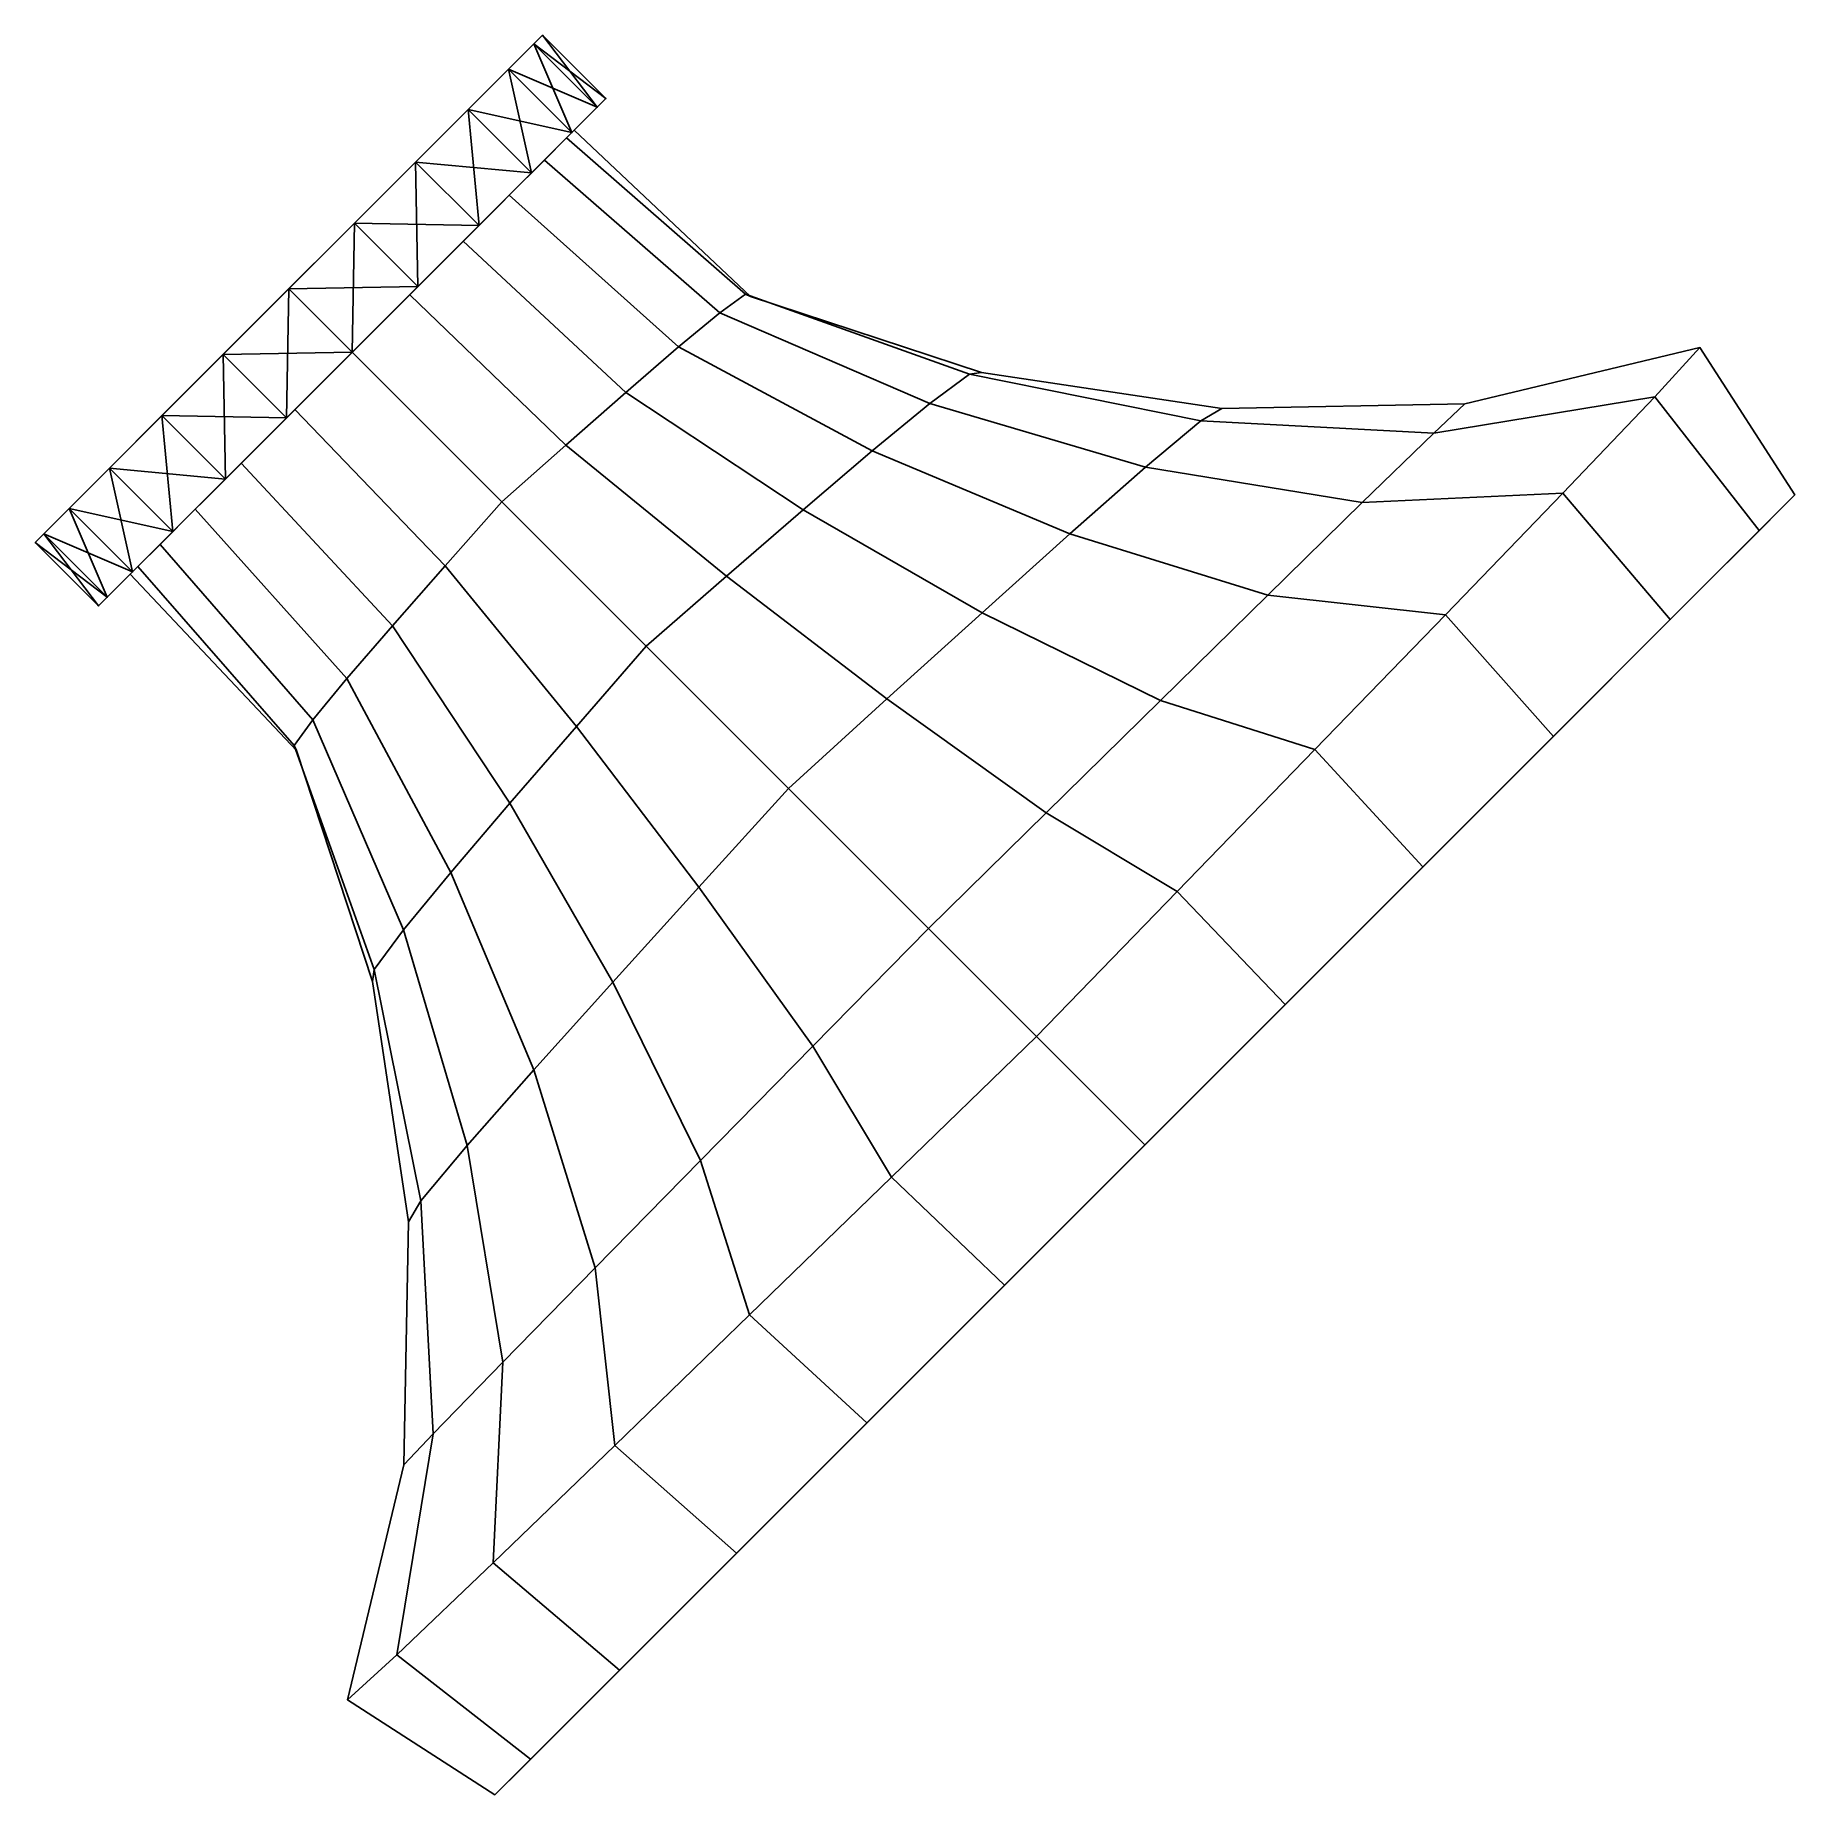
# Model space of a CAD drawing. Extents: x 71.18 to 75.1, y -76.22 to -72.3.
import ezdxf

# ---------------------------------------------------------------- set-up
doc = ezdxf.new("R2010")
doc.units = 0
doc.header["$MEASUREMENT"] = 0
doc.layers.add('HANDLES_AND_KNOBS', color=254, linetype='Continuous')

msp = doc.modelspace()

# ---------------------------------------------------------------- meshes
at = {"layer": 'HANDLES_AND_KNOBS'}
mesh = msp.add_polyface(dxfattribs=at)
corners = [(71.5969, -73.0094, 32.0132), (71.6019, -73.2873, 32.0931), (71.7383, -73.1508, 32.0132), (71.7433, -72.863, 31.9859), (71.8847, -73.0044, 31.9859), (71.7433, -72.863, 33.5859), (72.0311, -72.858, 33.5586), (71.8847, -73.0044, 33.5859), (71.5969, -73.0094, 33.5586), (71.7383, -73.1508, 33.5586), (71.4604, -73.1458, 33.4787), (71.8897, -72.7166, 33.5586), (71.8897, -72.7166, 32.0132), (71.4604, -73.1458, 32.0931), (71.6019, -73.2873, 33.4787), (72.1675, -72.7216, 33.4787), (71.4847, -73.4044, 33.3516), (72.0311, -72.858, 32.0132), (72.1675, -72.7216, 32.0931), (71.4847, -73.4044, 32.2202), (72.2847, -72.6044, 32.2202), (71.3948, -73.4943, 32.3859), (72.3746, -72.5145, 32.3859), (72.0261, -72.5802, 32.0931), (71.3433, -73.263, 32.2202), (72.1433, -72.463, 32.2202), (71.2534, -73.3529, 32.3859), (72.2332, -72.3731, 32.3859), (71.1969, -73.4094, 32.5788), (72.2897, -72.3166, 32.5788), (72.1433, -72.463, 33.3516), (72.0261, -72.5802, 33.4787), (71.3433, -73.263, 33.3516), (71.2534, -73.3529, 33.1859), (72.2332, -72.3731, 33.1859), (71.1969, -73.4094, 32.993), (72.2897, -72.3166, 32.993), (71.1776, -73.4287, 32.7859), (72.309, -72.2973, 32.7859)]
mesh.append_faces([[corners[k] for k in face] for face in [(0, 1, 2), (3, 2, 4), (5, 6, 7), (8, 7, 9)]], dxfattribs={"vtx0": -1})
mesh.append_faces([[corners[k] for k in face] for face in [(9, 6, 14), (14, 15, 16), (0, 12, 13), (13, 23, 24), (24, 25, 26), (26, 27, 28), (28, 29, 37)]], dxfattribs={"vtx0": -1, "vtx1": -1})
mesh.append_faces([[corners[k] for k in face] for face in [(13, 12, 23), (24, 23, 25), (28, 27, 29), (10, 30, 31), (8, 31, 11)]], dxfattribs={"vtx0": -1, "vtx2": -1})
mesh.append_faces([[corners[k] for k in face] for face in [(4, 2, 17), (5, 8, 11)]], dxfattribs={"vtx1": -1})
mesh.append_faces([[corners[k] for k in face] for face in [(2, 1, 18), (1, 19, 20), (19, 21, 22), (25, 27, 26), (8, 10, 31), (10, 32, 30), (32, 33, 34), (33, 35, 36), (35, 37, 38)]], dxfattribs={"vtx1": -1, "vtx2": -1})
mesh.append_faces([[corners[k] for k in face] for face in [(10, 8, 9), (8, 5, 7), (5, 11, 6), (12, 3, 4), (3, 0, 2), (0, 13, 1), (9, 7, 6), (0, 3, 12)]], dxfattribs={"vtx2": -1})
mesh = msp.add_polyface(dxfattribs=at)
corners = [(72.2186, -73.3383, 32.0859), (71.8847, -73.0044, 32.0859), (72.0128, -72.8763, 32.1098), (72.3609, -73.212, 32.0937), (72.1322, -72.7569, 32.1797), (72.4948, -73.094, 32.151), (72.2186, -73.3383, 33.4859), (71.8847, -73.0044, 33.4859), (72.0128, -72.8763, 33.4621), (72.3609, -73.212, 33.4781), (72.1322, -72.7569, 33.3921), (72.4948, -73.094, 33.4208), (71.8897, -72.7166, 32.0132), (71.8847, -73.0044, 31.9859), (72.0311, -72.858, 32.0132), (72.0261, -72.5802, 32.0931), (72.1675, -72.7216, 32.0931), (72.1433, -72.463, 32.2202), (72.2847, -72.6044, 32.2202), (72.2332, -72.3731, 32.3859), (72.3746, -72.5145, 32.3859), (72.2332, -72.3731, 33.1859), (72.4311, -72.458, 32.993), (72.3746, -72.5145, 33.1859), (72.1433, -72.463, 33.3516), (72.2847, -72.6044, 33.3516), (72.0261, -72.5802, 33.4787), (72.1675, -72.7216, 33.4787), (71.8897, -72.7166, 33.5586), (72.0311, -72.858, 33.5586), (72.2897, -72.3166, 32.993), (72.309, -72.2973, 32.7859), (72.2897, -72.3166, 32.5788), (72.4311, -72.458, 32.5788), (71.6019, -73.2873, 33.4787), (71.4847, -73.4044, 33.3516), (71.3948, -73.4943, 33.1859), (71.3383, -73.5508, 32.993), (71.319, -73.5701, 32.7859), (72.4504, -72.4387, 32.7859), (71.3383, -73.5508, 32.5788), (71.3948, -73.4943, 32.3859), (71.4847, -73.4044, 32.2202), (71.6019, -73.2873, 32.0931), (71.7383, -73.1508, 32.0132), (71.1776, -73.4287, 32.7859), (71.1969, -73.4094, 32.993), (71.2534, -73.3529, 33.1859), (71.3433, -73.263, 33.3516)]
mesh.append_faces([[corners[k] for k in face] for face in [(0, 1, 2, 3), (3, 2, 4, 5), (6, 7, 8, 9), (9, 8, 10, 11)]])
mesh.append_faces([[corners[k] for k in face] for face in [(12, 13, 14), (15, 14, 16), (17, 16, 18), (19, 18, 20), (21, 22, 23), (24, 23, 25), (26, 25, 27), (28, 27, 29)]], dxfattribs={"vtx0": -1})
mesh.append_faces([[corners[k] for k in face] for face in [(34, 29, 27), (35, 27, 25), (37, 23, 22), (38, 22, 39), (40, 39, 33), (41, 33, 20), (42, 20, 18), (43, 18, 16), (44, 16, 14), (45, 32, 31), (46, 31, 30), (47, 30, 21), (48, 21, 24)]], dxfattribs={"vtx0": -1, "vtx2": -1})
mesh.append_faces([[corners[k] for k in face] for face in [(25, 23, 36)]], dxfattribs={"vtx1": -1, "vtx2": -1})
mesh.append_faces([[corners[k] for k in face] for face in [(28, 26, 27), (26, 24, 25), (24, 21, 23), (21, 30, 22), (31, 32, 33), (32, 19, 20), (19, 17, 18), (17, 15, 16), (15, 12, 14)]], dxfattribs={"vtx2": -1})
mesh = msp.add_polyface(dxfattribs=at)
corners = [(71.5969, -73.0094, 68.0132), (71.6019, -73.2873, 68.0931), (71.7383, -73.1508, 68.0132), (71.7433, -72.863, 67.9859), (71.8847, -73.0044, 67.9859), (71.7433, -72.863, 69.5859), (72.0311, -72.858, 69.5586), (71.8847, -73.0044, 69.5859), (71.5969, -73.0094, 69.5586), (71.7383, -73.1508, 69.5586), (71.4604, -73.1458, 69.4787), (71.8897, -72.7166, 69.5586), (71.8897, -72.7166, 68.0132), (71.4604, -73.1458, 68.0931), (71.6019, -73.2873, 69.4787), (72.1675, -72.7216, 69.4787), (71.4847, -73.4044, 69.3516), (72.0311, -72.858, 68.0132), (72.1675, -72.7216, 68.0931), (71.4847, -73.4044, 68.2202), (72.2847, -72.6044, 68.2202), (71.3948, -73.4943, 68.3859), (72.3746, -72.5145, 68.3859), (72.0261, -72.5802, 68.0931), (71.3433, -73.263, 68.2202), (72.1433, -72.463, 68.2202), (71.2534, -73.3529, 68.3859), (72.2332, -72.3731, 68.3859), (71.1969, -73.4094, 68.5788), (72.2897, -72.3166, 68.5788), (72.1433, -72.463, 69.3516), (72.0261, -72.5802, 69.4787), (71.3433, -73.263, 69.3516), (71.2534, -73.3529, 69.1859), (72.2332, -72.3731, 69.1859), (71.1969, -73.4094, 68.993), (72.2897, -72.3166, 68.993), (71.1776, -73.4287, 68.7859), (72.309, -72.2973, 68.7859)]
mesh.append_faces([[corners[k] for k in face] for face in [(0, 1, 2), (3, 2, 4), (5, 6, 7), (8, 7, 9)]], dxfattribs={"vtx0": -1})
mesh.append_faces([[corners[k] for k in face] for face in [(9, 6, 14), (14, 15, 16), (0, 12, 13), (13, 23, 24), (24, 25, 26), (26, 27, 28), (28, 29, 37)]], dxfattribs={"vtx0": -1, "vtx1": -1})
mesh.append_faces([[corners[k] for k in face] for face in [(13, 12, 23), (24, 23, 25), (28, 27, 29), (10, 30, 31), (8, 31, 11)]], dxfattribs={"vtx0": -1, "vtx2": -1})
mesh.append_faces([[corners[k] for k in face] for face in [(4, 2, 17), (5, 8, 11)]], dxfattribs={"vtx1": -1})
mesh.append_faces([[corners[k] for k in face] for face in [(2, 1, 18), (1, 19, 20), (19, 21, 22), (25, 27, 26), (8, 10, 31), (10, 32, 30), (32, 33, 34), (33, 35, 36), (35, 37, 38)]], dxfattribs={"vtx1": -1, "vtx2": -1})
mesh.append_faces([[corners[k] for k in face] for face in [(10, 8, 9), (8, 5, 7), (5, 11, 6), (12, 3, 4), (3, 0, 2), (0, 13, 1), (9, 7, 6), (0, 3, 12)]], dxfattribs={"vtx2": -1})
mesh = msp.add_polyface(dxfattribs=at)
corners = [(72.2186, -73.3383, 68.0859), (71.8847, -73.0044, 68.0859), (72.0128, -72.8763, 68.1098), (72.3609, -73.212, 68.0937), (72.1322, -72.7569, 68.1797), (72.4948, -73.094, 68.151), (72.2186, -73.3383, 69.4859), (71.8847, -73.0044, 69.4859), (72.0128, -72.8763, 69.4621), (72.3609, -73.212, 69.4781), (72.1322, -72.7569, 69.3921), (72.4948, -73.094, 69.4208), (71.8897, -72.7166, 68.0132), (71.8847, -73.0044, 67.9859), (72.0311, -72.858, 68.0132), (72.0261, -72.5802, 68.0931), (72.1675, -72.7216, 68.0931), (72.1433, -72.463, 68.2202), (72.2847, -72.6044, 68.2202), (72.2332, -72.3731, 68.3859), (72.3746, -72.5145, 68.3859), (72.2332, -72.3731, 69.1859), (72.4311, -72.458, 68.993), (72.3746, -72.5145, 69.1859), (72.1433, -72.463, 69.3516), (72.2847, -72.6044, 69.3516), (72.0261, -72.5802, 69.4787), (72.1675, -72.7216, 69.4787), (71.8897, -72.7166, 69.5586), (72.0311, -72.858, 69.5586), (72.2897, -72.3166, 68.993), (72.309, -72.2973, 68.7859), (72.2897, -72.3166, 68.5788), (72.4311, -72.458, 68.5788), (71.6019, -73.2873, 69.4787), (71.4847, -73.4044, 69.3516), (71.3948, -73.4943, 69.1859), (71.3383, -73.5508, 68.993), (71.319, -73.5701, 68.7859), (72.4504, -72.4387, 68.7859), (71.3383, -73.5508, 68.5788), (71.3948, -73.4943, 68.3859), (71.4847, -73.4044, 68.2202), (71.6019, -73.2873, 68.0931), (71.7383, -73.1508, 68.0132), (71.1776, -73.4287, 68.7859), (71.1969, -73.4094, 68.993), (71.2534, -73.3529, 69.1859), (71.3433, -73.263, 69.3516)]
mesh.append_faces([[corners[k] for k in face] for face in [(0, 1, 2, 3), (3, 2, 4, 5), (6, 7, 8, 9), (9, 8, 10, 11)]])
mesh.append_faces([[corners[k] for k in face] for face in [(12, 13, 14), (15, 14, 16), (17, 16, 18), (19, 18, 20), (21, 22, 23), (24, 23, 25), (26, 25, 27), (28, 27, 29)]], dxfattribs={"vtx0": -1})
mesh.append_faces([[corners[k] for k in face] for face in [(34, 29, 27), (35, 27, 25), (37, 23, 22), (38, 22, 39), (40, 39, 33), (41, 33, 20), (42, 20, 18), (43, 18, 16), (44, 16, 14), (45, 32, 31), (46, 31, 30), (47, 30, 21), (48, 21, 24)]], dxfattribs={"vtx0": -1, "vtx2": -1})
mesh.append_faces([[corners[k] for k in face] for face in [(25, 23, 36)]], dxfattribs={"vtx1": -1, "vtx2": -1})
mesh.append_faces([[corners[k] for k in face] for face in [(28, 26, 27), (26, 24, 25), (24, 21, 23), (21, 30, 22), (31, 32, 33), (32, 19, 20), (19, 17, 18), (17, 15, 16), (15, 12, 14)]], dxfattribs={"vtx2": -1})
mesh = msp.add_polyface(dxfattribs=at)
corners = [(72.8577, -73.9774, 31.8171), (72.5406, -73.6603, 31.9649), (72.7194, -73.5042, 31.9767), (73.0773, -73.7776, 31.8375), (72.2186, -73.3383, 32.0859), (72.3609, -73.212, 32.0937), (72.8902, -73.3561, 32.0416), (73.2894, -73.5854, 31.9144), (72.4948, -73.094, 32.151), (73.0446, -73.2245, 32.1578), (73.4853, -73.4094, 32.0475), (72.6121, -72.9927, 32.2546), (72.1322, -72.7569, 32.1797), (72.2347, -72.6544, 32.2909), (73.173, -73.1189, 32.3233), (73.6539, -73.2606, 32.2379), (72.7044, -72.9164, 32.3998), (72.3134, -72.5758, 32.4359), (73.2611, -73.0534, 32.5365), (73.777, -73.1574, 32.4879), (72.762, -72.8747, 32.5807), (72.3628, -72.5263, 32.6047), (73.2878, -73.0495, 32.7859), (73.8241, -73.1301, 32.7859), (72.7727, -72.8801, 32.7859), (72.3797, -72.5094, 32.7859), (72.8577, -73.9774, 33.7547), (72.5406, -73.6603, 33.6069), (72.7194, -73.5042, 33.5951), (73.0773, -73.7776, 33.7343), (72.2186, -73.3383, 33.4859), (72.3609, -73.212, 33.4781), (72.8902, -73.3561, 33.5302), (73.2894, -73.5854, 33.6574), (72.4948, -73.094, 33.4208), (73.0446, -73.2245, 33.414), (73.4853, -73.4094, 33.5243), (72.6121, -72.9927, 33.3172), (72.1322, -72.7569, 33.3921), (72.2347, -72.6544, 33.2809), (73.173, -73.1189, 33.2485), (73.6539, -73.2606, 33.3339), (72.7044, -72.9164, 33.172), (72.3134, -72.5758, 33.1359), (73.2611, -73.0534, 33.0353), (73.777, -73.1574, 33.0839), (72.762, -72.8747, 32.9911), (72.3628, -72.5263, 32.9671), (72.7727, -72.8801, 32.7859), (73.2878, -73.0495, 32.7859), (72.3797, -72.5094, 32.7859), (72.2897, -72.3166, 32.5788), (72.3746, -72.5145, 32.3859), (72.4311, -72.458, 32.5788), (72.309, -72.2973, 32.7859), (72.4504, -72.4387, 32.7859), (72.2897, -72.3166, 32.993), (72.4311, -72.458, 32.993)]
mesh.append_faces([[corners[k] for k in face] for face in [(0, 1, 2, 3), (1, 4, 5, 2), (3, 2, 6, 7), (2, 5, 8, 6), (7, 6, 9, 10), (6, 8, 11, 9), (8, 12, 13, 11), (10, 9, 14, 15), (9, 11, 16, 14), (11, 13, 17, 16), (15, 14, 18, 19), (14, 16, 20, 18), (16, 17, 21, 20), (19, 18, 22, 23), (18, 20, 24, 22), (20, 21, 25, 24), (26, 27, 28, 29), (27, 30, 31, 28), (29, 28, 32, 33), (28, 31, 34, 32), (33, 32, 35, 36), (32, 34, 37, 35), (34, 38, 39, 37), (36, 35, 40, 41), (35, 37, 42, 40), (37, 39, 43, 42), (41, 40, 44, 45), (40, 42, 46, 44), (42, 43, 47, 46), (44, 46, 48, 49), (46, 47, 50, 48)]])
mesh.append_faces([[corners[k] for k in face] for face in [(51, 52, 53), (54, 53, 55), (56, 55, 57)]], dxfattribs={"vtx0": -1})
mesh.append_faces([[corners[k] for k in face] for face in [(56, 54, 55)]], dxfattribs={"vtx2": -1})
mesh = msp.add_polyface(dxfattribs=at)
corners = [(72.8577, -73.9774, 67.8171), (72.5406, -73.6603, 67.9649), (72.7194, -73.5042, 67.9767), (73.0773, -73.7776, 67.8375), (72.2186, -73.3383, 68.0859), (72.3609, -73.212, 68.0937), (72.8902, -73.3561, 68.0416), (73.2894, -73.5854, 67.9144), (72.4948, -73.094, 68.151), (73.0446, -73.2245, 68.1578), (73.4853, -73.4094, 68.0475), (72.6121, -72.9927, 68.2546), (72.1322, -72.7569, 68.1797), (72.2347, -72.6544, 68.2909), (73.173, -73.1189, 68.3233), (73.6539, -73.2606, 68.2379), (72.7044, -72.9164, 68.3998), (72.3134, -72.5758, 68.4359), (73.2611, -73.0534, 68.5365), (73.777, -73.1574, 68.4879), (72.762, -72.8747, 68.5807), (72.3628, -72.5263, 68.6047), (73.2878, -73.0495, 68.7859), (73.8241, -73.1301, 68.7859), (72.7727, -72.8801, 68.7859), (72.3797, -72.5094, 68.7859), (72.8577, -73.9774, 69.7547), (72.5406, -73.6603, 69.6069), (72.7194, -73.5042, 69.5951), (73.0773, -73.7776, 69.7343), (72.2186, -73.3383, 69.4859), (72.3609, -73.212, 69.4781), (72.8902, -73.3561, 69.5302), (73.2894, -73.5854, 69.6574), (72.4948, -73.094, 69.4208), (73.0446, -73.2245, 69.414), (73.4853, -73.4094, 69.5243), (72.6121, -72.9927, 69.3172), (72.1322, -72.7569, 69.3921), (72.2347, -72.6544, 69.2809), (73.173, -73.1189, 69.2485), (73.6539, -73.2606, 69.3339), (72.7044, -72.9164, 69.172), (72.3134, -72.5758, 69.1359), (73.2611, -73.0534, 69.0353), (73.777, -73.1574, 69.0839), (72.762, -72.8747, 68.9911), (72.3628, -72.5263, 68.9671), (72.7727, -72.8801, 68.7859), (73.2878, -73.0495, 68.7859), (72.3797, -72.5094, 68.7859), (72.2897, -72.3166, 68.5788), (72.3746, -72.5145, 68.3859), (72.4311, -72.458, 68.5788), (72.309, -72.2973, 68.7859), (72.4504, -72.4387, 68.7859), (72.2897, -72.3166, 68.993), (72.4311, -72.458, 68.993)]
mesh.append_faces([[corners[k] for k in face] for face in [(0, 1, 2, 3), (1, 4, 5, 2), (3, 2, 6, 7), (2, 5, 8, 6), (7, 6, 9, 10), (6, 8, 11, 9), (8, 12, 13, 11), (10, 9, 14, 15), (9, 11, 16, 14), (11, 13, 17, 16), (15, 14, 18, 19), (14, 16, 20, 18), (16, 17, 21, 20), (19, 18, 22, 23), (18, 20, 24, 22), (20, 21, 25, 24), (26, 27, 28, 29), (27, 30, 31, 28), (29, 28, 32, 33), (28, 31, 34, 32), (33, 32, 35, 36), (32, 34, 37, 35), (34, 38, 39, 37), (36, 35, 40, 41), (35, 37, 42, 40), (37, 39, 43, 42), (41, 40, 44, 45), (40, 42, 46, 44), (42, 43, 47, 46), (44, 46, 48, 49), (46, 47, 50, 48)]])
mesh.append_faces([[corners[k] for k in face] for face in [(51, 52, 53), (54, 53, 55), (56, 55, 57)]], dxfattribs={"vtx0": -1})
mesh.append_faces([[corners[k] for k in face] for face in [(56, 54, 55)]], dxfattribs={"vtx2": -1})
mesh = msp.add_polyface(dxfattribs=at)
corners = [(72.5406, -73.6603, 33.6069), (72.2186, -73.3383, 33.4859), (72.0923, -73.4806, 33.4781), (72.3845, -73.8391, 33.5951), (71.8847, -73.0044, 33.4859), (71.7566, -73.1325, 33.4621), (71.6372, -73.2519, 33.3921), (71.9743, -73.6145, 33.4208), (71.5347, -73.3544, 33.2809), (71.873, -73.7318, 33.3172), (71.456, -73.4331, 33.1359), (71.7967, -73.8241, 33.172), (71.4066, -73.4825, 32.9671), (71.755, -73.8818, 32.9911), (72.5406, -73.6603, 31.9649), (72.2186, -73.3383, 32.0859), (72.0923, -73.4806, 32.0937), (72.3845, -73.8391, 31.9767), (71.8847, -73.0044, 32.0859), (71.7566, -73.1325, 32.1098), (71.6372, -73.2519, 32.1797), (71.9743, -73.6145, 32.151), (71.5347, -73.3544, 32.2909), (71.873, -73.7318, 32.2546), (71.456, -73.4331, 32.4359), (71.7967, -73.8241, 32.3998), (71.4066, -73.4825, 32.6047), (71.755, -73.8818, 32.5807), (71.3897, -73.4994, 32.7859), (71.7603, -73.8924, 32.7859), (71.3383, -73.5508, 32.5788), (71.1969, -73.4094, 32.5788), (71.319, -73.5701, 32.7859), (71.2534, -73.3529, 32.3859), (71.3948, -73.4943, 32.3859), (71.3433, -73.263, 32.2202), (71.4847, -73.4044, 32.2202), (71.4604, -73.1458, 32.0931), (71.6019, -73.2873, 32.0931), (71.4604, -73.1458, 33.4787), (71.7383, -73.1508, 33.5586), (71.6019, -73.2873, 33.4787), (71.3433, -73.263, 33.3516), (71.4847, -73.4044, 33.3516), (71.2534, -73.3529, 33.1859), (71.3948, -73.4943, 33.1859), (71.1969, -73.4094, 32.993), (71.3383, -73.5508, 32.993), (71.1776, -73.4287, 32.7859), (72.2847, -72.6044, 33.3516), (72.3746, -72.5145, 33.1859), (72.4311, -72.458, 32.5788), (72.4504, -72.4387, 32.7859), (72.4311, -72.458, 32.993)]
mesh.append_faces([[corners[k] for k in face] for face in [(0, 1, 2, 3), (1, 4, 5, 2), (2, 5, 6, 7), (7, 6, 8, 9), (9, 8, 10, 11), (11, 10, 12, 13), (14, 15, 16, 17), (15, 18, 19, 16), (16, 19, 20, 21), (21, 20, 22, 23), (23, 22, 24, 25), (25, 24, 26, 27), (27, 26, 28, 29)]])
mesh.append_faces([[corners[k] for k in face] for face in [(30, 33, 31), (35, 34, 36), (37, 36, 38), (39, 40, 41), (42, 41, 43), (44, 43, 45), (46, 45, 47), (48, 47, 32)]], dxfattribs={"vtx0": -1})
mesh.append_faces([[corners[k] for k in face] for face in [(43, 49, 45), (45, 50, 47)]], dxfattribs={"vtx0": -1, "vtx1": -1})
mesh.append_faces([[corners[k] for k in face] for face in [(53, 32, 47)]], dxfattribs={"vtx0": -1, "vtx2": -1})
mesh.append_faces([[corners[k] for k in face] for face in [(30, 31, 32), (33, 34, 35)]], dxfattribs={"vtx1": -1})
mesh.append_faces([[corners[k] for k in face] for face in [(34, 30, 51), (30, 32, 52)]], dxfattribs={"vtx1": -1, "vtx2": -1})
mesh.append_faces([[corners[k] for k in face] for face in [(30, 34, 33), (31, 48, 32), (48, 46, 47), (46, 44, 45), (44, 42, 43), (42, 39, 41), (37, 35, 36)]], dxfattribs={"vtx2": -1})
mesh = msp.add_polyface(dxfattribs=at)
corners = [(72.5406, -73.6603, 69.6069), (72.2186, -73.3383, 69.4859), (72.0923, -73.4806, 69.4781), (72.3845, -73.8391, 69.5951), (71.8847, -73.0044, 69.4859), (71.7566, -73.1325, 69.4621), (71.6372, -73.2519, 69.3921), (71.9743, -73.6145, 69.4208), (71.5347, -73.3544, 69.2809), (71.873, -73.7318, 69.3172), (71.456, -73.4331, 69.1359), (71.7967, -73.8241, 69.172), (71.4066, -73.4825, 68.9671), (71.755, -73.8818, 68.9911), (72.5406, -73.6603, 67.9649), (72.2186, -73.3383, 68.0859), (72.0923, -73.4806, 68.0937), (72.3845, -73.8391, 67.9767), (71.8847, -73.0044, 68.0859), (71.7566, -73.1325, 68.1098), (71.6372, -73.2519, 68.1797), (71.9743, -73.6145, 68.151), (71.5347, -73.3544, 68.2909), (71.873, -73.7318, 68.2546), (71.456, -73.4331, 68.4359), (71.7967, -73.8241, 68.3998), (71.4066, -73.4825, 68.6047), (71.755, -73.8818, 68.5807), (71.3897, -73.4994, 68.7859), (71.7603, -73.8924, 68.7859), (71.3383, -73.5508, 68.5788), (71.1969, -73.4094, 68.5788), (71.319, -73.5701, 68.7859), (71.2534, -73.3529, 68.3859), (71.3948, -73.4943, 68.3859), (71.3433, -73.263, 68.2202), (71.4847, -73.4044, 68.2202), (71.4604, -73.1458, 68.0931), (71.6019, -73.2873, 68.0931), (71.4604, -73.1458, 69.4787), (71.7383, -73.1508, 69.5586), (71.6019, -73.2873, 69.4787), (71.3433, -73.263, 69.3516), (71.4847, -73.4044, 69.3516), (71.2534, -73.3529, 69.1859), (71.3948, -73.4943, 69.1859), (71.1969, -73.4094, 68.993), (71.3383, -73.5508, 68.993), (71.1776, -73.4287, 68.7859), (72.2847, -72.6044, 69.3516), (72.3746, -72.5145, 69.1859), (72.4311, -72.458, 68.5788), (72.4504, -72.4387, 68.7859), (72.4311, -72.458, 68.993)]
mesh.append_faces([[corners[k] for k in face] for face in [(0, 1, 2, 3), (1, 4, 5, 2), (2, 5, 6, 7), (7, 6, 8, 9), (9, 8, 10, 11), (11, 10, 12, 13), (14, 15, 16, 17), (15, 18, 19, 16), (16, 19, 20, 21), (21, 20, 22, 23), (23, 22, 24, 25), (25, 24, 26, 27), (27, 26, 28, 29)]])
mesh.append_faces([[corners[k] for k in face] for face in [(30, 33, 31), (35, 34, 36), (37, 36, 38), (39, 40, 41), (42, 41, 43), (44, 43, 45), (46, 45, 47), (48, 47, 32)]], dxfattribs={"vtx0": -1})
mesh.append_faces([[corners[k] for k in face] for face in [(43, 49, 45), (45, 50, 47)]], dxfattribs={"vtx0": -1, "vtx1": -1})
mesh.append_faces([[corners[k] for k in face] for face in [(53, 32, 47)]], dxfattribs={"vtx0": -1, "vtx2": -1})
mesh.append_faces([[corners[k] for k in face] for face in [(30, 31, 32), (33, 34, 35)]], dxfattribs={"vtx1": -1})
mesh.append_faces([[corners[k] for k in face] for face in [(34, 30, 51), (30, 32, 52)]], dxfattribs={"vtx1": -1, "vtx2": -1})
mesh.append_faces([[corners[k] for k in face] for face in [(30, 34, 33), (31, 48, 32), (48, 46, 47), (46, 44, 45), (44, 42, 43), (42, 39, 41), (37, 35, 36)]], dxfattribs={"vtx2": -1})
mesh = msp.add_polyface(dxfattribs=at)
corners = [(75.102, -73.3226, 32.7859), (75.0896, -73.335, 32.6162), (75.0526, -73.372, 32.4494), (74.9917, -73.433, 32.2884), (74.9078, -73.5168, 32.1359), (74.8025, -73.6222, 31.9945), (74.6775, -73.7472, 31.8667), (74.5349, -73.8897, 31.7545), (74.3773, -74.0474, 31.6601), (74.3773, -74.0474, 33.9117), (74.5349, -73.8897, 33.8173), (74.6775, -73.7472, 33.7051), (74.8025, -73.6222, 33.5773), (74.9078, -73.5168, 33.4359), (74.9917, -73.433, 33.2834), (75.0526, -73.372, 33.1224), (75.0896, -73.335, 32.9556), (74.0315, -73.8905, 31.5424), (73.6873, -73.781, 31.7741), (73.9264, -73.5463, 31.9275), (74.3228, -73.5898, 31.7389), (73.2894, -73.5854, 31.9144), (73.4853, -73.4094, 32.0475), (74.5635, -73.8611, 31.7729), (74.5846, -73.3186, 32.0084), (74.8241, -73.6006, 32.0191), (74.1372, -73.3399, 32.146), (73.6539, -73.2606, 32.2379), (74.7899, -73.1039, 32.3612), (75.0227, -73.402, 32.3606), (74.2969, -73.1847, 32.436), (73.777, -73.1574, 32.4879), (74.8904, -72.9939, 32.7859), (75.102, -73.3226, 32.7859), (74.3663, -73.1197, 32.7859), (73.8241, -73.1301, 32.7859), (74.0315, -73.8905, 34.0294), (73.6873, -73.781, 33.7977), (73.9264, -73.5463, 33.6443), (74.3228, -73.5898, 33.8329), (73.2894, -73.5854, 33.6574), (73.4853, -73.4094, 33.5243), (74.5635, -73.8611, 33.7989), (74.5846, -73.3186, 33.5634), (74.8241, -73.6006, 33.5527), (74.1372, -73.3399, 33.4258), (73.6539, -73.2606, 33.3339), (74.7899, -73.1039, 33.2106), (75.0227, -73.402, 33.2112), (74.2969, -73.1847, 33.1359), (73.777, -73.1574, 33.0839), (74.8904, -72.9939, 32.7859), (75.102, -73.3226, 32.7859), (74.3663, -73.1197, 32.7859), (73.8241, -73.1301, 32.7859), (73.2611, -73.0534, 33.0353), (73.2878, -73.0495, 32.7859)]
mesh.append_faces([[corners[k] for k in face] for face in [(17, 18, 19, 20), (18, 21, 22, 19), (23, 20, 24, 25), (20, 19, 26, 24), (19, 22, 27, 26), (25, 24, 28, 29), (24, 26, 30, 28), (26, 27, 31, 30), (29, 28, 32, 33), (28, 30, 34, 32), (30, 31, 35, 34), (36, 37, 38, 39), (37, 40, 41, 38), (42, 39, 43, 44), (39, 38, 45, 43), (38, 41, 46, 45), (44, 43, 47, 48), (43, 45, 49, 47), (45, 46, 50, 49), (48, 47, 51, 52), (47, 49, 53, 51), (49, 50, 54, 53), (50, 55, 56, 54)]])
mesh.append_faces([[corners[k] for k in face] for face in [(0, 15, 16)]], dxfattribs={"vtx0": -1})
mesh.append_faces([[corners[k] for k in face] for face in [(0, 3, 4), (0, 4, 5), (0, 5, 6), (0, 6, 7), (0, 7, 8), (0, 9, 10), (0, 10, 11), (0, 11, 12), (0, 12, 13), (0, 13, 14), (0, 14, 15)]], dxfattribs={"vtx0": -1, "vtx2": -1})
mesh.append_faces([[corners[k] for k in face] for face in [(0, 1, 2, 3)]], dxfattribs={"vtx3": -1})
mesh = msp.add_polyface(dxfattribs=at)
corners = [(75.102, -73.3226, 68.7859), (75.0896, -73.335, 68.6162), (75.0526, -73.372, 68.4494), (74.9917, -73.433, 68.2884), (74.9078, -73.5168, 68.1359), (74.8025, -73.6222, 67.9945), (74.6775, -73.7472, 67.8667), (74.5349, -73.8897, 67.7545), (74.3773, -74.0474, 67.6601), (74.3773, -74.0474, 69.9117), (74.5349, -73.8897, 69.8173), (74.6775, -73.7472, 69.7051), (74.8025, -73.6222, 69.5773), (74.9078, -73.5168, 69.4359), (74.9917, -73.433, 69.2834), (75.0526, -73.372, 69.1224), (75.0896, -73.335, 68.9556), (74.0315, -73.8905, 67.5424), (73.6873, -73.781, 67.7741), (73.9264, -73.5463, 67.9275), (74.3228, -73.5898, 67.7389), (73.2894, -73.5854, 67.9144), (73.4853, -73.4094, 68.0475), (74.5635, -73.8611, 67.7729), (74.5846, -73.3186, 68.0084), (74.8241, -73.6006, 68.0191), (74.1372, -73.3399, 68.146), (73.6539, -73.2606, 68.2379), (74.7899, -73.1039, 68.3612), (75.0227, -73.402, 68.3606), (74.2969, -73.1847, 68.436), (73.777, -73.1574, 68.4879), (74.8904, -72.9939, 68.7859), (75.102, -73.3226, 68.7859), (74.3663, -73.1197, 68.7859), (73.8241, -73.1301, 68.7859), (74.0315, -73.8905, 70.0294), (73.6873, -73.781, 69.7977), (73.9264, -73.5463, 69.6443), (74.3228, -73.5898, 69.8329), (73.2894, -73.5854, 69.6574), (73.4853, -73.4094, 69.5243), (74.5635, -73.8611, 69.7989), (74.5846, -73.3186, 69.5634), (74.8241, -73.6006, 69.5527), (74.1372, -73.3399, 69.4258), (73.6539, -73.2606, 69.3339), (74.7899, -73.1039, 69.2106), (75.0227, -73.402, 69.2112), (74.2969, -73.1847, 69.1359), (73.777, -73.1574, 69.0839), (74.8904, -72.9939, 68.7859), (75.102, -73.3226, 68.7859), (74.3663, -73.1197, 68.7859), (73.8241, -73.1301, 68.7859), (73.2611, -73.0534, 69.0353), (73.2878, -73.0495, 68.7859)]
mesh.append_faces([[corners[k] for k in face] for face in [(17, 18, 19, 20), (18, 21, 22, 19), (23, 20, 24, 25), (20, 19, 26, 24), (19, 22, 27, 26), (25, 24, 28, 29), (24, 26, 30, 28), (26, 27, 31, 30), (29, 28, 32, 33), (28, 30, 34, 32), (30, 31, 35, 34), (36, 37, 38, 39), (37, 40, 41, 38), (42, 39, 43, 44), (39, 38, 45, 43), (38, 41, 46, 45), (44, 43, 47, 48), (43, 45, 49, 47), (45, 46, 50, 49), (48, 47, 51, 52), (47, 49, 53, 51), (49, 50, 54, 53), (50, 55, 56, 54)]])
mesh.append_faces([[corners[k] for k in face] for face in [(0, 15, 16)]], dxfattribs={"vtx0": -1})
mesh.append_faces([[corners[k] for k in face] for face in [(0, 3, 4), (0, 4, 5), (0, 5, 6), (0, 6, 7), (0, 7, 8), (0, 9, 10), (0, 10, 11), (0, 11, 12), (0, 12, 13), (0, 13, 14), (0, 14, 15)]], dxfattribs={"vtx0": -1, "vtx2": -1})
mesh.append_faces([[corners[k] for k in face] for face in [(0, 1, 2, 3)]], dxfattribs={"vtx3": -1})
mesh = msp.add_polyface(dxfattribs=at)
corners = [(73.4106, -74.5303, 34.2267), (73.1698, -74.2896, 33.922), (72.9119, -74.5519, 33.8899), (73.0873, -74.8442, 34.1598), (72.8577, -73.9774, 33.7547), (72.6579, -74.1971, 33.7343), (72.5406, -73.6603, 33.6069), (72.3845, -73.8391, 33.5951), (73.3393, -75.0854, 34.0586), (72.7708, -75.1513, 34.0294), (73.0326, -75.3921, 33.9643), (72.6613, -74.807, 33.7977), (72.4656, -74.4091, 33.6574), (72.2364, -74.01, 33.5302), (72.4701, -75.4425, 33.8329), (72.7414, -75.6832, 33.7989), (72.4266, -75.0461, 33.6443), (72.2896, -74.605, 33.5243), (72.1988, -75.7044, 33.5634), (72.4808, -75.9438, 33.5527), (75.102, -73.3226, 32.7859), (72.5025, -75.9222, 31.9945), (72.3971, -76.0276, 32.1359), (72.3132, -76.1114, 32.2884), (72.2523, -76.1724, 32.4494), (72.2153, -76.2094, 32.6162), (72.2029, -76.2218, 32.7859), (72.2153, -76.2094, 32.9556), (72.2523, -76.1724, 33.1224), (72.3132, -76.1114, 33.2834), (72.3971, -76.0276, 33.4359), (72.5025, -75.9222, 33.5773), (73.4106, -74.5303, 31.3452), (73.1698, -74.2896, 31.6498), (72.9119, -74.5519, 31.6819), (73.0873, -74.8442, 31.412), (72.8577, -73.9774, 31.8171), (72.6579, -74.1971, 31.8375), (72.5406, -73.6603, 31.9649), (72.3845, -73.8391, 31.9767), (73.3393, -75.0854, 31.5132), (72.7708, -75.1513, 31.5424), (73.0326, -75.3921, 31.6075), (72.6613, -74.807, 31.7741), (72.4656, -74.4091, 31.9144), (72.2364, -74.01, 32.0416), (72.4701, -75.4425, 31.7389), (72.7414, -75.6832, 31.7729), (72.4266, -75.0461, 31.9275), (72.2896, -74.605, 32.0475), (72.1988, -75.7044, 32.0084), (72.4808, -75.9438, 32.0191), (73.1698, -74.2896, 31.6498), (72.8577, -73.9774, 31.8171), (73.0773, -73.7776, 31.8375), (73.4322, -74.0317, 31.6819), (73.2894, -73.5854, 31.9144), (73.6873, -73.781, 31.7741), (73.1698, -74.2896, 33.922), (72.8577, -73.9774, 33.7547), (73.0773, -73.7776, 33.7343), (73.4322, -74.0317, 33.8899)]
mesh.append_faces([[corners[k] for k in face] for face in [(0, 1, 2, 3), (1, 4, 5, 2), (4, 6, 7, 5), (8, 3, 9, 10), (3, 2, 11, 9), (2, 5, 12, 11), (5, 7, 13, 12), (10, 9, 14, 15), (9, 11, 16, 14), (11, 12, 17, 16), (15, 14, 18, 19), (32, 33, 34, 35), (33, 36, 37, 34), (36, 38, 39, 37), (40, 35, 41, 42), (35, 34, 43, 41), (34, 37, 44, 43), (37, 39, 45, 44), (42, 41, 46, 47), (41, 43, 48, 46), (43, 44, 49, 48), (47, 46, 50, 51), (52, 53, 54, 55), (55, 54, 56, 57), (58, 59, 60, 61)]])
mesh.append_faces([[corners[k] for k in face] for face in [(20, 21, 22), (20, 22, 23), (20, 23, 24), (20, 24, 25), (20, 25, 26), (20, 26, 27), (20, 27, 28), (20, 28, 29), (20, 29, 30), (20, 30, 31)]], dxfattribs={"vtx0": -1, "vtx2": -1})
mesh = msp.add_polyface(dxfattribs=at)
corners = [(73.4106, -74.5303, 70.2267), (73.1698, -74.2896, 69.922), (72.9119, -74.5519, 69.8899), (73.0873, -74.8442, 70.1598), (72.8577, -73.9774, 69.7547), (72.6579, -74.1971, 69.7343), (72.5406, -73.6603, 69.6069), (72.3845, -73.8391, 69.5951), (73.3393, -75.0854, 70.0586), (72.7708, -75.1513, 70.0294), (73.0326, -75.3921, 69.9643), (72.6613, -74.807, 69.7977), (72.4656, -74.4091, 69.6574), (72.2364, -74.01, 69.5302), (72.4701, -75.4425, 69.8329), (72.7414, -75.6832, 69.7989), (72.4266, -75.0461, 69.6443), (72.2896, -74.605, 69.5243), (72.1988, -75.7044, 69.5634), (72.4808, -75.9438, 69.5527), (75.102, -73.3226, 68.7859), (72.5025, -75.9222, 67.9945), (72.3971, -76.0276, 68.1359), (72.3132, -76.1114, 68.2884), (72.2523, -76.1724, 68.4494), (72.2153, -76.2094, 68.6162), (72.2029, -76.2218, 68.7859), (72.2153, -76.2094, 68.9556), (72.2523, -76.1724, 69.1224), (72.3132, -76.1114, 69.2834), (72.3971, -76.0276, 69.4359), (72.5025, -75.9222, 69.5773), (73.4106, -74.5303, 67.3452), (73.1698, -74.2896, 67.6498), (72.9119, -74.5519, 67.6819), (73.0873, -74.8442, 67.412), (72.8577, -73.9774, 67.8171), (72.6579, -74.1971, 67.8375), (72.5406, -73.6603, 67.9649), (72.3845, -73.8391, 67.9767), (73.3393, -75.0854, 67.5132), (72.7708, -75.1513, 67.5424), (73.0326, -75.3921, 67.6075), (72.6613, -74.807, 67.7741), (72.4656, -74.4091, 67.9144), (72.2364, -74.01, 68.0416), (72.4701, -75.4425, 67.7389), (72.7414, -75.6832, 67.7729), (72.4266, -75.0461, 67.9275), (72.2896, -74.605, 68.0475), (72.1988, -75.7044, 68.0084), (72.4808, -75.9438, 68.0191), (73.1698, -74.2896, 67.6498), (72.8577, -73.9774, 67.8171), (73.0773, -73.7776, 67.8375), (73.4322, -74.0317, 67.6819), (73.2894, -73.5854, 67.9144), (73.6873, -73.781, 67.7741), (73.1698, -74.2896, 69.922), (72.8577, -73.9774, 69.7547), (73.0773, -73.7776, 69.7343), (73.4322, -74.0317, 69.8899)]
mesh.append_faces([[corners[k] for k in face] for face in [(0, 1, 2, 3), (1, 4, 5, 2), (4, 6, 7, 5), (8, 3, 9, 10), (3, 2, 11, 9), (2, 5, 12, 11), (5, 7, 13, 12), (10, 9, 14, 15), (9, 11, 16, 14), (11, 12, 17, 16), (15, 14, 18, 19), (32, 33, 34, 35), (33, 36, 37, 34), (36, 38, 39, 37), (40, 35, 41, 42), (35, 34, 43, 41), (34, 37, 44, 43), (37, 39, 45, 44), (42, 41, 46, 47), (41, 43, 48, 46), (43, 44, 49, 48), (47, 46, 50, 51), (52, 53, 54, 55), (55, 54, 56, 57), (58, 59, 60, 61)]])
mesh.append_faces([[corners[k] for k in face] for face in [(20, 21, 22), (20, 22, 23), (20, 23, 24), (20, 24, 25), (20, 25, 26), (20, 26, 27), (20, 27, 28), (20, 28, 29), (20, 29, 30), (20, 30, 31)]], dxfattribs={"vtx0": -1, "vtx2": -1})
mesh = msp.add_polyface(dxfattribs=at)
corners = [(73.6525, -74.7722, 34.0859), (73.4106, -74.5303, 34.2267), (73.0873, -74.8442, 34.1598), (73.3393, -75.0854, 34.0586), (75.102, -73.3226, 32.7859), (74.3773, -74.0474, 31.6601), (74.2072, -74.2175, 31.5849), (74.0276, -74.397, 31.5302), (73.8417, -74.583, 31.497), (73.6525, -74.7722, 31.4859), (73.4633, -74.9614, 31.497), (73.2773, -75.1474, 31.5302), (73.0977, -75.3269, 31.5849), (72.9277, -75.497, 31.6601), (72.77, -75.6546, 31.7545), (72.6275, -75.7972, 31.8667), (72.5025, -75.9222, 31.9945), (72.5025, -75.9222, 33.5773), (72.6275, -75.7972, 33.7051), (72.77, -75.6546, 33.8173), (72.9277, -75.497, 33.9117), (73.0977, -75.3269, 33.9869), (73.2773, -75.1474, 34.0416), (73.4633, -74.9614, 34.0748), (73.6525, -74.7722, 34.0859), (73.8417, -74.583, 34.0748), (74.0276, -74.397, 34.0416), (74.2072, -74.2175, 33.9869), (74.3773, -74.0474, 33.9117), (73.6525, -74.7722, 31.4859), (73.4106, -74.5303, 31.3452), (73.0873, -74.8442, 31.412), (73.3393, -75.0854, 31.5132), (73.6525, -74.7722, 31.4859), (73.4106, -74.5303, 31.3452), (73.7245, -74.207, 31.412), (73.9656, -74.459, 31.5132), (73.1698, -74.2896, 31.6498), (73.4322, -74.0317, 31.6819), (74.0315, -73.8905, 31.5424), (74.2724, -74.1523, 31.6075), (73.6873, -73.781, 31.7741), (74.3228, -73.5898, 31.7389), (74.5635, -73.8611, 31.7729), (73.6525, -74.7722, 34.0859), (73.4106, -74.5303, 34.2267), (73.7245, -74.207, 34.1598), (73.9656, -74.459, 34.0586), (73.1698, -74.2896, 33.922), (73.4322, -74.0317, 33.8899), (74.0315, -73.8905, 34.0294), (74.2724, -74.1523, 33.9643), (73.6873, -73.781, 33.7977), (73.0773, -73.7776, 33.7343), (73.2894, -73.5854, 33.6574), (74.3228, -73.5898, 33.8329), (74.5635, -73.8611, 33.7989)]
mesh.append_faces([[corners[k] for k in face] for face in [(0, 1, 2, 3), (29, 30, 31, 32), (33, 34, 35, 36), (34, 37, 38, 35), (36, 35, 39, 40), (35, 38, 41, 39), (40, 39, 42, 43), (44, 45, 46, 47), (45, 48, 49, 46), (47, 46, 50, 51), (46, 49, 52, 50), (49, 53, 54, 52), (51, 50, 55, 56)]])
mesh.append_faces([[corners[k] for k in face] for face in [(4, 5, 6), (4, 6, 7), (4, 7, 8), (4, 8, 9), (4, 9, 10), (4, 10, 11), (4, 11, 12), (4, 12, 13), (4, 13, 14), (4, 14, 15), (4, 15, 16), (4, 17, 18), (4, 18, 19), (4, 19, 20), (4, 20, 21), (4, 21, 22), (4, 22, 23), (4, 23, 24), (4, 24, 25), (4, 25, 26), (4, 26, 27), (4, 27, 28)]], dxfattribs={"vtx0": -1, "vtx2": -1})
mesh = msp.add_polyface(dxfattribs=at)
corners = [(73.6525, -74.7722, 70.0859), (73.4106, -74.5303, 70.2267), (73.0873, -74.8442, 70.1598), (73.3393, -75.0854, 70.0586), (75.102, -73.3226, 68.7859), (74.3773, -74.0474, 67.6601), (74.2072, -74.2175, 67.5849), (74.0276, -74.397, 67.5302), (73.8417, -74.583, 67.497), (73.6525, -74.7722, 67.4859), (73.4633, -74.9614, 67.497), (73.2773, -75.1474, 67.5302), (73.0977, -75.3269, 67.5849), (72.9277, -75.497, 67.6601), (72.77, -75.6546, 67.7545), (72.6275, -75.7972, 67.8667), (72.5025, -75.9222, 67.9945), (72.5025, -75.9222, 69.5773), (72.6275, -75.7972, 69.7051), (72.77, -75.6546, 69.8173), (72.9277, -75.497, 69.9117), (73.0977, -75.3269, 69.9869), (73.2773, -75.1474, 70.0416), (73.4633, -74.9614, 70.0748), (73.6525, -74.7722, 70.0859), (73.8417, -74.583, 70.0748), (74.0276, -74.397, 70.0416), (74.2072, -74.2175, 69.9869), (74.3773, -74.0474, 69.9117), (73.6525, -74.7722, 67.4859), (73.4106, -74.5303, 67.3452), (73.0873, -74.8442, 67.412), (73.3393, -75.0854, 67.5132), (73.6525, -74.7722, 67.4859), (73.4106, -74.5303, 67.3452), (73.7245, -74.207, 67.412), (73.9656, -74.459, 67.5132), (73.1698, -74.2896, 67.6498), (73.4322, -74.0317, 67.6819), (74.0315, -73.8905, 67.5424), (74.2724, -74.1523, 67.6075), (73.6873, -73.781, 67.7741), (74.3228, -73.5898, 67.7389), (74.5635, -73.8611, 67.7729), (73.6525, -74.7722, 70.0859), (73.4106, -74.5303, 70.2267), (73.7245, -74.207, 70.1598), (73.9656, -74.459, 70.0586), (73.1698, -74.2896, 69.922), (73.4322, -74.0317, 69.8899), (74.0315, -73.8905, 70.0294), (74.2724, -74.1523, 69.9643), (73.6873, -73.781, 69.7977), (73.0773, -73.7776, 69.7343), (73.2894, -73.5854, 69.6574), (74.3228, -73.5898, 69.8329), (74.5635, -73.8611, 69.7989)]
mesh.append_faces([[corners[k] for k in face] for face in [(0, 1, 2, 3), (29, 30, 31, 32), (33, 34, 35, 36), (34, 37, 38, 35), (36, 35, 39, 40), (35, 38, 41, 39), (40, 39, 42, 43), (44, 45, 46, 47), (45, 48, 49, 46), (47, 46, 50, 51), (46, 49, 52, 50), (49, 53, 54, 52), (51, 50, 55, 56)]])
mesh.append_faces([[corners[k] for k in face] for face in [(4, 5, 6), (4, 6, 7), (4, 7, 8), (4, 8, 9), (4, 9, 10), (4, 10, 11), (4, 11, 12), (4, 12, 13), (4, 13, 14), (4, 14, 15), (4, 15, 16), (4, 17, 18), (4, 18, 19), (4, 19, 20), (4, 20, 21), (4, 21, 22), (4, 22, 23), (4, 23, 24), (4, 24, 25), (4, 25, 26), (4, 26, 27), (4, 27, 28)]], dxfattribs={"vtx0": -1, "vtx2": -1})
mesh = msp.add_polyface(dxfattribs=at)
corners = [(72.3845, -73.8391, 33.5951), (72.0923, -73.4806, 33.4781), (71.9743, -73.6145, 33.4208), (72.2364, -74.01, 33.5302), (72.4656, -74.4091, 33.6574), (72.1047, -74.1644, 33.414), (72.2896, -74.605, 33.5243), (71.873, -73.7318, 33.3172), (72.4701, -75.4425, 33.8329), (72.4266, -75.0461, 33.6443), (72.2202, -75.2569, 33.4258), (72.1988, -75.7044, 33.5634), (72.1409, -74.7737, 33.3339), (71.9992, -74.2927, 33.2485), (71.7967, -73.8241, 33.172), (72.4808, -75.9438, 33.5527), (71.9841, -75.9096, 33.2106), (72.2823, -76.1424, 33.2112), (72.065, -75.4167, 33.1359), (72.0377, -74.8967, 33.0839), (71.9337, -74.3808, 33.0353), (71.755, -73.8818, 32.9911), (71.8742, -76.0101, 32.7859), (72.2029, -76.2218, 32.7859), (72, -75.486, 32.7859), (72.0104, -74.9438, 32.7859), (71.9297, -74.4076, 32.7859), (71.7603, -73.8924, 32.7859), (71.4066, -73.4825, 32.9671), (71.3897, -73.4994, 32.7859), (72.3845, -73.8391, 31.9767), (72.0923, -73.4806, 32.0937), (71.9743, -73.6145, 32.151), (72.2364, -74.01, 32.0416), (72.4656, -74.4091, 31.9144), (72.1047, -74.1644, 32.1578), (72.2896, -74.605, 32.0475), (71.873, -73.7318, 32.2546), (72.4701, -75.4425, 31.7389), (72.4266, -75.0461, 31.9275), (72.2202, -75.2569, 32.146), (72.1988, -75.7044, 32.0084), (72.1409, -74.7737, 32.2379), (71.9992, -74.2927, 32.3233), (71.7967, -73.8241, 32.3998), (72.4808, -75.9438, 32.0191), (71.9841, -75.9096, 32.3612), (72.2823, -76.1424, 32.3606), (72.065, -75.4167, 32.436), (72.0377, -74.8967, 32.4879), (71.9337, -74.3808, 32.5365), (71.755, -73.8818, 32.5807), (71.8742, -76.0101, 32.7859), (72.2029, -76.2218, 32.7859), (72, -75.486, 32.7859), (72.0104, -74.9438, 32.7859), (71.9297, -74.4076, 32.7859), (71.7603, -73.8924, 32.7859)]
mesh.append_faces([[corners[k] for k in face] for face in [(0, 1, 2, 3), (4, 3, 5, 6), (3, 2, 7, 5), (8, 9, 10, 11), (9, 6, 12, 10), (6, 5, 13, 12), (5, 7, 14, 13), (15, 11, 16, 17), (11, 10, 18, 16), (10, 12, 19, 18), (12, 13, 20, 19), (13, 14, 21, 20), (17, 16, 22, 23), (16, 18, 24, 22), (18, 19, 25, 24), (19, 20, 26, 25), (20, 21, 27, 26), (21, 28, 29, 27), (30, 31, 32, 33), (34, 33, 35, 36), (33, 32, 37, 35), (38, 39, 40, 41), (39, 36, 42, 40), (36, 35, 43, 42), (35, 37, 44, 43), (45, 41, 46, 47), (41, 40, 48, 46), (40, 42, 49, 48), (42, 43, 50, 49), (43, 44, 51, 50), (47, 46, 52, 53), (46, 48, 54, 52), (48, 49, 55, 54), (49, 50, 56, 55), (50, 51, 57, 56)]])
mesh = msp.add_polyface(dxfattribs=at)
corners = [(72.3845, -73.8391, 69.5951), (72.0923, -73.4806, 69.4781), (71.9743, -73.6145, 69.4208), (72.2364, -74.01, 69.5302), (72.4656, -74.4091, 69.6574), (72.1047, -74.1644, 69.414), (72.2896, -74.605, 69.5243), (71.873, -73.7318, 69.3172), (72.4701, -75.4425, 69.8329), (72.4266, -75.0461, 69.6443), (72.2202, -75.2569, 69.4258), (72.1988, -75.7044, 69.5634), (72.1409, -74.7737, 69.3339), (71.9992, -74.2927, 69.2485), (71.7967, -73.8241, 69.172), (72.4808, -75.9438, 69.5527), (71.9841, -75.9096, 69.2106), (72.2823, -76.1424, 69.2112), (72.065, -75.4167, 69.1359), (72.0377, -74.8967, 69.0839), (71.9337, -74.3808, 69.0353), (71.755, -73.8818, 68.9911), (71.8742, -76.0101, 68.7859), (72.2029, -76.2218, 68.7859), (72, -75.486, 68.7859), (72.0104, -74.9438, 68.7859), (71.9297, -74.4076, 68.7859), (71.7603, -73.8924, 68.7859), (71.4066, -73.4825, 68.9671), (71.3897, -73.4994, 68.7859), (72.3845, -73.8391, 67.9767), (72.0923, -73.4806, 68.0937), (71.9743, -73.6145, 68.151), (72.2364, -74.01, 68.0416), (72.4656, -74.4091, 67.9144), (72.1047, -74.1644, 68.1578), (72.2896, -74.605, 68.0475), (71.873, -73.7318, 68.2546), (72.4701, -75.4425, 67.7389), (72.4266, -75.0461, 67.9275), (72.2202, -75.2569, 68.146), (72.1988, -75.7044, 68.0084), (72.1409, -74.7737, 68.2379), (71.9992, -74.2927, 68.3233), (71.7967, -73.8241, 68.3998), (72.4808, -75.9438, 68.0191), (71.9841, -75.9096, 68.3612), (72.2823, -76.1424, 68.3606), (72.065, -75.4167, 68.436), (72.0377, -74.8967, 68.4879), (71.9337, -74.3808, 68.5365), (71.755, -73.8818, 68.5807), (71.8742, -76.0101, 68.7859), (72.2029, -76.2218, 68.7859), (72, -75.486, 68.7859), (72.0104, -74.9438, 68.7859), (71.9297, -74.4076, 68.7859), (71.7603, -73.8924, 68.7859)]
mesh.append_faces([[corners[k] for k in face] for face in [(0, 1, 2, 3), (4, 3, 5, 6), (3, 2, 7, 5), (8, 9, 10, 11), (9, 6, 12, 10), (6, 5, 13, 12), (5, 7, 14, 13), (15, 11, 16, 17), (11, 10, 18, 16), (10, 12, 19, 18), (12, 13, 20, 19), (13, 14, 21, 20), (17, 16, 22, 23), (16, 18, 24, 22), (18, 19, 25, 24), (19, 20, 26, 25), (20, 21, 27, 26), (21, 28, 29, 27), (30, 31, 32, 33), (34, 33, 35, 36), (33, 32, 37, 35), (38, 39, 40, 41), (39, 36, 42, 40), (36, 35, 43, 42), (35, 37, 44, 43), (45, 41, 46, 47), (41, 40, 48, 46), (40, 42, 49, 48), (42, 43, 50, 49), (43, 44, 51, 50), (47, 46, 52, 53), (46, 48, 54, 52), (48, 49, 55, 54), (49, 50, 56, 55), (50, 51, 57, 56)]])

doc.saveas('drawing.dxf')
